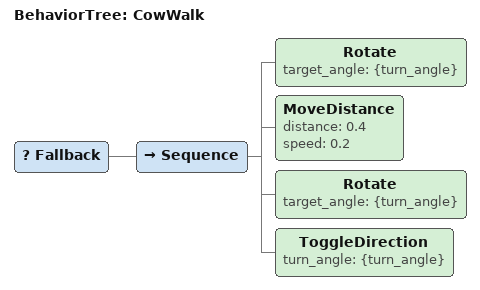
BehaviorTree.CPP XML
<root BTCPP_format="4">
  <BehaviorTree ID="CowWalk">
    <Fallback>
      <!-- 分支 1：没有障碍就直行 -->

      <!-- 分支 2：有障碍就完整绕行（执行期间不会跳回去） -->
      <Sequence>
        <Rotate target_angle="{turn_angle}"/>
        <MoveDistance distance="0.4" speed="0.2"/>
        <Rotate target_angle="{turn_angle}"/>
        <ToggleDirection turn_angle="{turn_angle}"/>
      </Sequence>
    </Fallback>
  </BehaviorTree>
</root>
